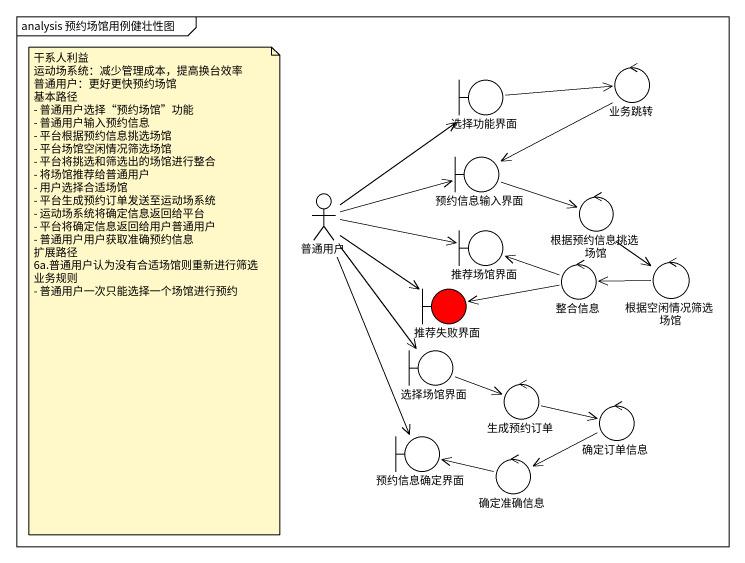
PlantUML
@startuml
mainframe analysis 预约场馆用例健壮性图
control 业务跳转
boundary 选择功能界面
boundary 预约信息输入界面
actor 普通用户
control 根据预约信息挑选场馆
boundary 推荐场馆界面
boundary 推荐失败界面 #FF0000
control 整合信息
control 根据空闲情况筛选场馆
boundary 选择场馆界面
control 生成预约订单
boundary 预约信息确定界面
control 确定订单信息
control 确定准确信息
业务跳转 -left-> 预约信息输入界面
选择功能界面 -right-> 业务跳转
预约信息输入界面 -right-> 根据预约信息挑选场馆
普通用户 -up-> 选择功能界面
普通用户 -right-> 预约信息输入界面
普通用户 -right-> 推荐场馆界面
普通用户 --> 推荐失败界面
普通用户 --> 选择场馆界面
普通用户 --> 预约信息确定界面
根据预约信息挑选场馆 --> 根据空闲情况筛选场馆
整合信息 -left-> 推荐场馆界面
整合信息 -left-> 推荐失败界面
根据空闲情况筛选场馆 -left-> 整合信息
选择场馆界面 -right-> 生成预约订单
生成预约订单 -right-> 确定订单信息
确定订单信息 -left-> 确定准确信息
确定准确信息 -left-> 预约信息确定界面
note as N1
  干系人利益
  运动场系统：减少管理成本，提高换台效率
  普通用户：更好更快预约场馆
  基本路径
  - 普通用户选择“预约场馆”功能
  - 普通用户输入预约信息
  - 平台根据预约信息挑选场馆
  - 平台场馆空闲情况筛选场馆
  - 平台将挑选和筛选出的场馆进行整合
  - 将场馆推荐给普通用户
  - 用户选择合适场馆
  - 平台生成预约订单发送至运动场系统
  - 运动场系统将确定信息返回给平台
  - 平台将确定信息返回给用户普通用户
  - 普通用户用户获取准确预约信息
  扩展路径
  6a.普通用户认为没有合适场馆则重新进行筛选
  业务规则
  - 普通用户一次只能选择一个场馆进行预约
end note
@enduml
